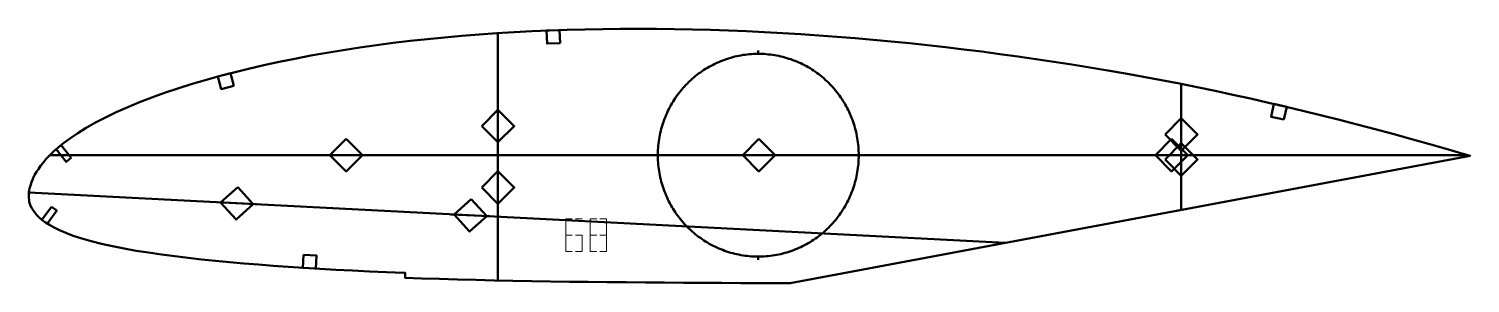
# Model space of a CAD drawing. Header units: metres. Extents: x 11 to 454, y 161 to 239.
import ezdxf

# ---------------------------------------------------------------- set-up
doc = ezdxf.new("R2010")
doc.units = ezdxf.units.M
doc.layers.add('Layer', color=1, linetype='Continuous', lineweight=50)
doc.layers.add('NumLabel', color=1, linetype='Continuous', lineweight=15)

msp = doc.modelspace()

# ---------------------------------------------------------------- linework, layer by layer
at = {"layer": 'Layer', "color": 7}
for p, q in [((154.78, 161.49), (154.78, 237.52)), ((364.78, 183.17), (364.78, 221.87)), ((154.78, 202.96), (154.78, 214.96)), ((364.78, 200.38), (364.78, 212.38)), ((364.78, 192.67), (364.78, 204.67)), ((17.06, 200), (452.89, 200)), ((102.13, 200), (114.13, 200)), ((228.98, 200), (240.98, 200)), ((355.82, 200), (367.82, 200)), ((154.78, 184.05), (154.78, 196.05)), ((10.61, 188.51), (310.7, 173.04)), ((68.53, 185.52), (80.52, 184.91)), ((140.31, 181.82), (152.29, 181.21))]:
    msp.add_line(p, q, dxfattribs=at)
at = {"layer": 'Layer'}
for p, q in [((234.78, 231.16), (234.78, 232.16)), ((203.91, 200), (202.91, 200)), ((265.64, 200), (266.64, 200)), ((234.78, 168.84), (234.78, 167.84))]:
    msp.add_line(p, q, dxfattribs=at)
for points in [[(453.57, 199.8), (453.57, 199.8), (451.67, 200.36), (446.19, 201.95), (440.71, 203.51), (435.25, 205.04), (429.78, 206.54), (424.32, 208.01), (418.87, 209.45), (413.42, 210.85), (407.96, 212.22), (402.5, 213.56), (397.04, 214.86), (391.57, 216.13), (386.1, 217.38), (380.63, 218.58), (375.15, 219.75), (369.66, 220.89), (364.18, 221.99), (358.69, 223.06), (353.19, 224.09), (347.68, 225.08), (342.18, 226.05), (336.66, 226.98), (331.15, 227.87), (325.62, 228.73), (320.09, 229.56), (314.55, 230.35), (309.01, 231.1), (303.46, 231.83), (297.9, 232.52), (292.34, 233.18), (286.78, 233.8), (281.22, 234.39), (275.66, 234.94), (270.09, 235.45), (264.52, 235.94), (258.95, 236.39), (253.39, 236.8), (247.83, 237.18), (242.27, 237.52), (236.71, 237.82), (231.16, 238.08), (225.61, 238.31), (220.06, 238.49), (214.52, 238.64), (209, 238.76), (203.49, 238.82), (197.97, 238.85), (192.48, 238.83), (186.99, 238.77), (181.51, 238.67), (176.05, 238.53), (170.61, 238.34), (165.18, 238.11), (159.78, 237.83), (154.39, 237.49), (149.02, 237.12), (143.68, 236.69), (138.36, 236.22), (133.07, 235.69), (127.81, 235.11), (122.59, 234.49), (117.42, 233.82), (112.29, 233.1), (107.22, 232.32), (102.2, 231.49), (97.25, 230.61), (92.36, 229.67), (87.53, 228.69), (82.79, 227.66), (78.14, 226.59), (73.58, 225.47), (69.13, 224.31), (64.77, 223.09), (60.52, 221.83), (56.37, 220.51), (52.33, 219.15), (48.41, 217.74), (44.62, 216.28), (40.97, 214.78), (37.47, 213.22), (34.16, 211.63), (31.07, 210.02), (28.22, 208.39), (25.64, 206.8), (23.36, 205.26), (21.37, 203.78), (19.65, 202.39), (18.19, 201.1), (16.93, 199.87), (15.86, 198.74), (14.95, 197.7), (14.17, 196.7), (13.51, 195.75), (12.95, 194.87), (12.48, 194.03), (12.07, 193.21), (11.72, 192.45), (11.43, 191.73), (11.19, 191.03), (10.99, 190.37), (10.83, 189.73), (10.71, 189.12), (10.62, 188.65), (10.6, 188.06), (10.59, 187.45), (10.6, 186.87), (10.64, 186.29), (10.74, 185.69), (10.91, 185.07), (11.15, 184.42), (11.47, 183.75), (11.88, 183.06), (12.39, 182.34), (13, 181.61), (13.74, 180.86), (14.62, 180.11), (15.66, 179.34), (16.9, 178.55), (18.35, 177.74), (20.03, 176.92), (21.98, 176.09), (24.26, 175.26), (26.86, 174.42), (29.75, 173.58), (32.91, 172.78), (36.31, 172.02), (39.88, 171.3), (43.58, 170.64), (47.41, 170.05), (51.38, 169.5), (55.44, 168.95), (59.51, 168.44), (63.65, 167.98), (67.91, 167.57), (72.26, 167.15), (76.66, 166.75), (81.13, 166.37), (85.69, 166.01), (90.34, 165.69), (95.11, 165.39), (100, 165.09), (104.99, 164.81), (110.07, 164.54), (115.24, 164.29), (120.49, 164.05), (125.84, 163.84), (126.27, 163.83), (126.22, 162.33), (131.23, 162.15), (136.75, 161.97), (142.34, 161.81), (147.98, 161.65), (153.66, 161.52), (159.38, 161.4), (165.13, 161.29), (170.91, 161.2), (176.72, 161.12), (182.53, 161.05), (188.36, 160.98), (194.21, 160.93), (200.07, 160.88), (205.94, 160.83), (211.82, 160.79), (217.7, 160.75), (223.58, 160.72), (229.46, 160.7), (235.35, 160.68), (244.59, 160.66), (453.57, 199.8)], [(265.64, 200), (265.63, 200.65), (265.61, 201.31), (265.58, 201.96), (265.53, 202.62), (265.47, 203.27), (265.39, 203.92), (265.31, 204.57), (265.2, 205.21), (265.09, 205.86), (264.96, 206.5), (264.82, 207.14), (264.66, 207.77), (264.49, 208.41), (264.31, 209.03), (264.12, 209.66), (263.91, 210.28), (263.69, 210.9), (263.46, 211.51), (263.21, 212.11), (262.95, 212.71), (262.68, 213.31), (262.4, 213.9), (262.1, 214.48), (261.8, 215.06), (261.48, 215.63), (261.15, 216.19), (260.8, 216.74), (260.45, 217.29), (260.08, 217.83), (259.71, 218.37), (259.32, 218.89), (258.92, 219.41), (258.51, 219.92), (258.09, 220.42), (257.66, 220.91), (257.22, 221.39), (256.77, 221.86), (256.31, 222.32), (255.84, 222.77), (255.36, 223.21), (254.88, 223.64), (254.38, 224.07), (253.87, 224.48), (253.36, 224.88), (252.84, 225.26), (252.31, 225.64), (251.77, 226.01), (251.23, 226.36), (250.67, 226.71), (250.11, 227.04), (249.55, 227.36), (248.97, 227.66), (248.4, 227.96), (247.81, 228.24), (247.22, 228.51), (246.62, 228.77), (246.02, 229.02), (245.42, 229.25), (244.8, 229.47), (244.19, 229.67), (243.57, 229.87), (242.95, 230.05), (242.32, 230.21), (241.69, 230.37), (241.05, 230.51), (240.42, 230.63), (239.78, 230.75), (239.14, 230.84), (238.5, 230.93), (237.85, 231), (237.2, 231.06), (236.56, 231.11), (235.91, 231.14), (235.26, 231.15), (234.61, 231.16), (233.96, 231.15), (233.32, 231.12), (232.67, 231.09), (232.02, 231.03), (231.38, 230.97), (230.73, 230.89), (230.09, 230.8), (229.45, 230.69), (228.81, 230.57), (228.18, 230.44), (227.55, 230.29), (226.92, 230.13), (226.29, 229.96), (225.67, 229.77), (225.05, 229.57), (224.44, 229.36), (223.83, 229.13), (223.23, 228.89), (222.63, 228.64), (222.03, 228.38), (221.45, 228.1), (220.86, 227.81), (220.29, 227.51), (219.72, 227.2), (219.16, 226.87), (218.6, 226.54), (218.05, 226.19), (217.51, 225.83), (216.98, 225.45), (216.45, 225.07), (215.93, 224.68), (215.42, 224.27), (214.92, 223.86), (214.43, 223.43), (213.95, 222.99), (213.47, 222.55), (213.01, 222.09), (212.55, 221.62), (212.11, 221.15), (211.67, 220.66), (211.25, 220.17), (210.83, 219.66), (210.43, 219.15), (210.04, 218.63), (209.65, 218.1), (209.28, 217.56), (208.92, 217.02), (208.57, 216.47), (208.24, 215.91), (207.91, 215.34), (207.6, 214.77), (207.3, 214.19), (207.01, 213.6), (206.73, 213.01), (206.47, 212.41), (206.21, 211.81), (205.98, 211.2), (205.75, 210.59), (205.53, 209.97), (205.33, 209.35), (205.15, 208.72), (204.97, 208.09), (204.81, 207.46), (204.66, 206.82), (204.52, 206.18), (204.4, 205.54), (204.29, 204.89), (204.2, 204.24), (204.12, 203.59), (204.05, 202.94), (203.99, 202.29), (203.95, 201.64), (203.93, 200.98), (203.91, 200.33), (203.91, 199.67), (203.93, 199.02), (203.95, 198.36), (203.99, 197.71), (204.05, 197.06), (204.12, 196.41), (204.2, 195.76), (204.29, 195.11), (204.4, 194.46), (204.52, 193.82), (204.66, 193.18), (204.81, 192.54), (204.97, 191.91), (205.15, 191.28), (205.33, 190.65), (205.53, 190.03), (205.75, 189.41), (205.98, 188.8), (206.21, 188.19), (206.47, 187.59), (206.73, 186.99), (207.01, 186.4), (207.3, 185.81), (207.6, 185.23), (207.91, 184.66), (208.24, 184.09), (208.57, 183.53), (208.92, 182.98), (209.28, 182.44), (209.65, 181.9), (210.04, 181.37), (210.43, 180.85), (210.83, 180.34), (211.25, 179.83), (211.67, 179.34), (212.11, 178.85), (212.55, 178.38), (213.01, 177.91), (213.47, 177.45), (213.95, 177.01), (214.43, 176.57), (214.92, 176.14), (215.42, 175.73), (215.93, 175.32), (216.45, 174.93), (216.98, 174.55), (217.51, 174.17), (218.05, 173.81), (218.6, 173.46), (219.16, 173.13), (219.72, 172.8), (220.29, 172.49), (220.86, 172.19), (221.45, 171.9), (222.03, 171.62), (222.63, 171.36), (223.23, 171.11), (223.83, 170.87), (224.44, 170.64), (225.05, 170.43), (225.67, 170.23), (226.29, 170.04), (226.92, 169.87), (227.55, 169.71), (228.18, 169.56), (228.81, 169.43), (229.45, 169.31), (230.09, 169.2), (230.73, 169.11), (231.38, 169.03), (232.02, 168.97), (232.67, 168.91), (233.32, 168.88), (233.96, 168.85), (234.61, 168.84), (235.26, 168.85), (235.91, 168.86), (236.56, 168.89), (237.2, 168.94), (237.85, 169), (238.5, 169.07), (239.14, 169.16), (239.78, 169.25), (240.42, 169.37), (241.05, 169.49), (241.69, 169.63), (242.32, 169.79), (242.95, 169.95), (243.57, 170.13), (244.19, 170.33), (244.8, 170.53), (245.42, 170.75), (246.02, 170.98), (246.62, 171.23), (247.22, 171.49), (247.81, 171.76), (248.4, 172.04), (248.97, 172.34), (249.55, 172.64), (250.11, 172.96), (250.67, 173.29), (251.23, 173.64), (251.77, 173.99), (252.31, 174.36), (252.84, 174.74), (253.36, 175.12), (253.87, 175.52), (254.38, 175.93), (254.88, 176.36), (255.36, 176.79), (255.84, 177.23), (256.31, 177.68), (256.77, 178.14), (257.22, 178.61), (257.66, 179.09), (258.09, 179.58), (258.51, 180.08), (258.92, 180.59), (259.32, 181.11), (259.71, 181.63), (260.08, 182.17), (260.45, 182.71), (260.8, 183.26), (261.15, 183.81), (261.48, 184.37), (261.8, 184.94), (262.1, 185.52), (262.4, 186.1), (262.68, 186.69), (262.95, 187.29), (263.21, 187.89), (263.46, 188.49), (263.69, 189.1), (263.91, 189.72), (264.12, 190.34), (264.31, 190.97), (264.49, 191.59), (264.66, 192.23), (264.82, 192.86), (264.96, 193.5), (265.09, 194.14), (265.2, 194.79), (265.31, 195.43), (265.39, 196.08), (265.47, 196.73), (265.53, 197.38), (265.58, 198.04), (265.61, 198.69), (265.63, 199.35), (265.64, 200)]]:
    msp.add_lwpolyline(points, close=True, dxfattribs=at)
for points in [[(173.87, 234.45), (169.87, 234.31), (169.73, 238.31), (173.73, 238.45), (173.87, 234.45)], [(73.61, 221.34), (69.74, 220.33), (68.72, 224.2), (72.59, 225.21), (73.61, 221.34)], [(149.78, 208.96), (154.78, 213.96), (159.78, 208.96), (154.78, 203.96), (149.78, 208.96)], [(396.26, 210.93), (392.36, 211.84), (393.27, 215.74), (397.17, 214.83), (396.26, 210.93)], [(359.78, 206.38), (364.78, 211.38), (369.78, 206.38), (364.78, 201.38), (359.78, 206.38)], [(108.13, 205), (113.13, 200), (108.13, 195), (103.13, 200), (108.13, 205)], [(234.98, 205), (239.98, 200), (234.98, 195), (229.98, 200), (234.98, 205)], [(361.82, 205), (366.82, 200), (361.82, 195), (356.82, 200), (361.82, 205)], [(23.64, 199.19), (22.09, 197.93), (18.94, 201.81), (20.49, 203.07), (23.64, 199.19)], [(359.78, 198.67), (364.78, 203.67), (369.78, 198.67), (364.78, 193.67), (359.78, 198.67)], [(149.78, 190.05), (154.78, 195.05), (159.78, 190.05), (154.78, 185.05), (149.78, 190.05)], [(74.78, 190.21), (79.52, 184.96), (74.27, 180.22), (69.53, 185.47), (74.78, 190.21)], [(146.56, 186.51), (151.3, 181.26), (146.05, 176.52), (141.31, 181.77), (146.56, 186.51)], [(17.54, 184.17), (19.15, 182.99), (16.2, 178.95), (14.59, 180.13), (17.54, 184.17)], [(95.01, 169.4), (99.01, 169.16), (98.77, 165.17), (94.77, 165.41), (95.01, 169.4)]]:
    msp.add_lwpolyline(points, dxfattribs=at)
at = {"layer": 'NumLabel', "color": 1}
for points in [[(177.62, 180.42), (175.62, 180.42), (175.62, 170.42), (177.62, 170.42)], [(180.62, 180.42), (178.62, 180.42)], [(185.12, 180.42), (183.12, 180.42), (183.12, 170.42), (185.12, 170.42)], [(186.12, 170.42), (188.12, 170.42), (188.12, 180.42), (186.12, 180.42)], [(177.62, 175.42), (175.62, 175.42)], [(178.62, 170.42), (180.62, 170.42), (180.62, 175.42), (178.62, 175.42)], [(183.12, 175.42), (185.12, 175.42)], [(186.12, 175.42), (188.12, 175.42)]]:
    msp.add_lwpolyline(points, dxfattribs=at)

doc.saveas('drawing.dxf')
